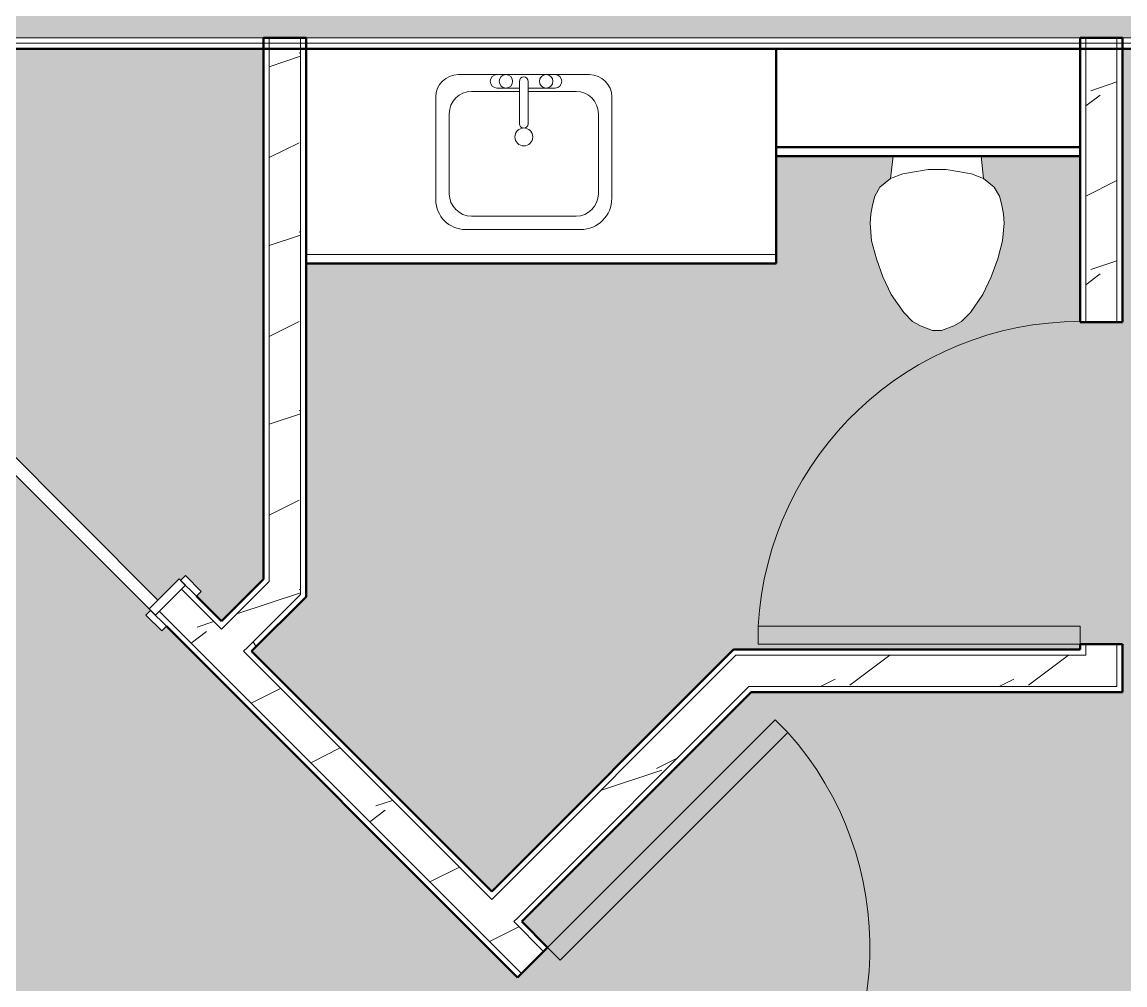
# Model space of a CAD drawing. Header units: inches. Extents: x -4292 to -464, y 9706 to 12474.
# Drawn here: x -2390.6 to -2267.2, y 11575.3 to 11683 of the extents above; entities that cross this region are included whole.
import ezdxf

# ---------------------------------------------------------------- set-up
doc = ezdxf.new("R2010")
doc.units = ezdxf.units.IN
doc.header["$MEASUREMENT"] = 0
doc.linetypes.add('Dash', pattern=[0.25, 0.125, -0.125])
for name, color, linetype, lineweight in [('A-AREA-PATT-4', 254, 'Continuous', 9), ('A-DOOR-1', 7, 'Continuous', 9), ('A-DOOR-2', 90, 'Continuous', 20), ('A-DOOR-FRAM-1', 90, 'Continuous', 20), ('A-WALL', 113, 'Continuous', 13), ('A-WALL-2', 250, 'Continuous', 50), ('A-WALL-3', 50, 'Continuous', 13), ('A-WALL-PATT-1', 7, 'Continuous', 9), ('A-WALL-PATT-2', 8, 'Continuous', 9), ('A-WALL-PATT-5', 111, 'Continuous', 9), ('I-WALL-1', 2, 'Continuous', 50), ('P-SANR-FIXT-1', 7, 'Continuous', 9), ('Q-CASE-1', 250, 'Continuous', 50), ('Q-CASE-2', 7, 'Continuous', 9), ('Q-CASE-HDLN-1', 7, 'Dash', 9)]:
    doc.layers.add(name, color=color, linetype=linetype, lineweight=lineweight)
pattern_1 = [(0, (0, 0), (38.4, 9.6), [1.584, -27.216, 1.584, -27.216, -153.6]), (0, (0, 0), (38.4, 9.6), [-57.6, 1.584, -56.016, 1.584, -27.216, -67.2]), (0, (0, 0), (38.4, 9.6), [-144, 1.584, -17.616, 1.584, -46.416]), (120, (14.4, 4.8), (-27.513844, 28.4553755), [1.584, -27.216, 1.584, -27.216, -153.6]), (120, (14.4, 4.8), (-27.513844, 28.4553755), [-57.6, 1.584, -56.016, 1.584, -27.216, -67.2]), (120, (14.4, 4.8), (-27.513844, 28.4553755), [-144, 1.584, -17.616, 1.584, -46.416]), (240, (19.2, 24), (-10.886156, -38.0553755), [1.584, -27.216, 1.584, -27.216, -153.6]), (240, (19.2, 24), (-10.886156, -38.0553755), [-57.6, 1.584, -56.016, 1.584, -27.216, -67.2]), (240, (19.2, 24), (-10.886156, -38.0553755), [-144, 1.584, -17.616, 1.584, -46.416])]
pattern_2 = [(216.87, (7.997, 19.992), (59.9755286, 39.9843071), [9.996, -89.964]), (206.565, (19.992, 13.994), (-19.991807, -19.992219), [22.352, -22.352]), (198.435, (19.992, 3.998), (-39.983821, -19.991955), [12.644, -50.576])]

msp = doc.modelspace()

# ---------------------------------------------------------------- hatches: boundary and pattern name
at = {"layer": 'A-AREA-PATT-4'}
h = msp.add_hatch(color=256, dxfattribs=at)
h.paths.add_polyline_path([(-2476.5133, 11642.3053), (-2475.2759, 11643.5428), (-2449.82, 11618.0869), (-2451.0574, 11616.8495), (-2475.0991, 11640.8911)], flags=0)
h.paths.add_polyline_path([(-2489.8409, 11622.2262), (-2469.8409, 11622.2262), (-2469.8409, 11620.4762), (-2489.8409, 11620.4762)], flags=0)
h.paths.add_polyline_path([(-2510.1237, 11256.2644), (-2394.1237, 11256.2644), (-2394.1237, 11391.0144), (-2389.3737, 11391.0144), (-2389.3737, 11256.2644), (-2297.0737, 11256.2644), (-2297.0737, 11394.6489), (-2292.3237, 11394.6489), (-2292.3237, 11256.2644), (-2076.7987, 11256.2644), (-2076.7987, 11485.0239), (-2203.0257, 11485.0239), (-2203.0257, 11477.0239), (-2238.7757, 11477.0239), (-2238.7757, 11485.0239), (-2243.5257, 11485.0239), (-2243.5257, 11509.0239), (-2268.0509, 11509.0239), (-2309.7346, 11550.7076), (-2306.3759, 11554.0664), (-2304.4834, 11552.1739), (-2288.0746, 11552.1739), (-2288.0746, 11552.9239), (-2285.5746, 11552.9239), (-2285.5746, 11552.1739), (-2248.3246, 11552.1739), (-2248.3246, 11550.7989), (-2213.3246, 11550.7989), (-2213.3246, 11552.1739), (-2213.0746, 11552.1739), (-2213.0746, 11552.9239), (-2208.0746, 11552.9239), (-2208.0746, 11552.1739), (-2207.8246, 11552.1739), (-2207.8246, 11550.7989), (-2172.8246, 11550.7989), (-2172.8246, 11552.1739), (-2135.5746, 11552.1739), (-2135.5746, 11552.9239), (-2133.0746, 11552.9239), (-2133.0746, 11552.1739), (-2076.7987, 11552.1739), (-2076.7987, 11679.9894), (-2267.4966, 11679.9894), (-2267.4966, 11649.4428), (-2272.2466, 11649.4428), (-2272.2466, 11667.9894), (-2283.3219, 11667.9894), (-2283.0372, 11665.5132), (-2281.8454, 11664.5132), (-2281.2787, 11663.5132), (-2280.9209, 11662.0037), (-2280.8337, 11661.5094), (-2280.7466, 11660.5132), (-2280.9209, 11658.5208), (-2281.4588, 11656.5132), (-2282.1867, 11654.5132), (-2283.1194, 11652.5132), (-2284.5068, 11650.5132), (-2285.6288, 11649.4428), (-2286.3728, 11649.0132), (-2287.7466, 11648.5132), (-2288.7466, 11648.5132), (-2290.1203, 11649.0132), (-2290.9863, 11649.5132), (-2292.0529, 11650.6092), (-2293.3737, 11652.5132), (-2294.3064, 11654.5132), (-2295.1619, 11656.9894), (-2295.5722, 11658.5208), (-2295.7466, 11660.5132), (-2295.5722, 11662.0037), (-2295.4824, 11662.5132), (-2295.2144, 11663.5132), (-2294.6477, 11664.5132), (-2293.4559, 11665.5132), (-2293.1712, 11667.9894), (-2306.2466, 11667.9894), (-2306.2466, 11655.9894), (-2358.8391, 11655.9894), (-2358.8391, 11618.7345), (-2364.9415, 11612.632), (-2338.0715, 11585.762), (-2311.0157, 11612.8178), (-2272.2466, 11612.8178), (-2272.2466, 11613.4428), (-2267.4966, 11613.4428), (-2267.4966, 11608.0678), (-2309.0482, 11608.0678), (-2334.7127, 11582.4032), (-2331.8317, 11579.5222), (-2335.1905, 11576.1635), (-2374.4656, 11615.4386), (-2374.9959, 11614.9083), (-2376.7637, 11616.676), (-2376.2334, 11617.2064), (-2402.5731, 11643.5461), (-2401.6008, 11644.5184), (-2426.3496, 11669.2671), (-2427.3218, 11668.2948), (-2427.4986, 11668.4716), (-2428.0289, 11667.9413), (-2429.7967, 11669.709), (-2429.2664, 11670.2394), (-2438.2157, 11679.1887), (-2448.9361, 11668.4683), (-2449.6432, 11669.1754), (-2451.0574, 11667.7612), (-2452.4275, 11669.1312), (-2452.8694, 11668.6893), (-2452.9136, 11668.7334), (-2477.4856, 11644.1615), (-2477.4414, 11644.1173), (-2477.8833, 11643.6754), (-2476.5133, 11642.3053), (-2477.9275, 11640.8911), (-2477.2204, 11640.184), (-2477.2613, 11640.0989), (-2437.6738, 11600.5114), (-2441.0325, 11597.1527), (-2480.6421, 11636.7623), (-2489.8409, 11627.5636), (-2489.8409, 11622.2262), (-2491.5909, 11622.2262), (-2491.5909, 11621.6012), (-2493.5909, 11621.6012), (-2493.5909, 11622.2262), (-2494.7159, 11622.2262), (-2494.7159, 11624.2262), (-2494.5909, 11624.2262), (-2494.5909, 11631.7451), (-2506.4602, 11643.6144), (-2510.1237, 11643.6144), (-2510.1237, 11575.6012), (-2494.5909, 11575.6012), (-2494.5909, 11580.2262), (-2494.7159, 11580.2262), (-2494.7159, 11582.2262), (-2493.5909, 11582.2262), (-2493.5909, 11582.8512), (-2491.5909, 11582.8512), (-2491.5909, 11582.2262), (-2489.8409, 11582.2262), (-2489.8409, 11570.8512), (-2510.1237, 11570.8512), (-2510.1237, 11564.8274), (-2502.6975, 11564.8274), (-2501.7331, 11564.7005), (-2500.8344, 11564.3282), (-2500.0627, 11563.7361), (-2499.4705, 11562.9643), (-2499.0983, 11562.0656), (-2498.9713, 11561.0249), (-2498.9713, 11559.7129), (-2495.9475, 11560.0606), (-2494.9475, 11561.2523), (-2493.9475, 11561.8191), (-2492.438, 11562.1769), (-2491.9437, 11562.2641), (-2490.9475, 11562.3512), (-2488.9551, 11562.1769), (-2486.9475, 11561.639), (-2484.9475, 11560.911), (-2482.9475, 11559.9784), (-2480.9475, 11558.591), (-2479.9475, 11557.591), (-2479.4475, 11556.725), (-2478.9475, 11555.3512), (-2478.9475, 11554.3512), (-2479.4475, 11552.9775), (-2479.9475, 11552.1115), (-2480.9475, 11551.1115), (-2482.9475, 11549.724), (-2485.0058, 11548.7702), (-2487.1237, 11548.0162), (-2488.9551, 11547.5255), (-2490.9475, 11547.3512), (-2492.438, 11547.5255), (-2492.9475, 11547.6154), (-2493.9475, 11547.8833), (-2494.9475, 11548.4501), (-2495.9475, 11549.6418), (-2498.9713, 11549.9896), (-2498.9713, 11548.6012), (-2499.0983, 11547.6368), (-2499.4705, 11546.7381), (-2500.0627, 11545.9664), (-2500.8344, 11545.3742), (-2501.7331, 11545.002), (-2502.6975, 11544.875), (-2510.1237, 11544.875), (-2510.1237, 11536.8512), (-2486.1237, 11536.8512), (-2486.1237, 11471.0239), (-2450.1237, 11471.0239), (-2450.1237, 11477.716), (-2449.2487, 11477.716), (-2449.2487, 11441.716), (-2446.2487, 11441.716), (-2446.2487, 11477.716), (-2445.3737, 11477.716), (-2445.3737, 11441.0239), (-2442.3737, 11441.0239), (-2442.3737, 11436.2739), (-2510.1237, 11436.2739), (-2510.1237, 11373.0507), (-2430.1237, 11373.0507), (-2430.1237, 11295.0507), (-2510.1237, 11295.0507), (-2510.1237, 11283.882)], flags=0)
h.paths.add_polyline_path([(-2132.8708, 11257.2644), (-2204.8708, 11257.2644), (-2204.8708, 11273.3894), (-2186.8708, 11273.3894), (-2186.8708, 11269.3894), (-2150.8708, 11269.3894), (-2150.8708, 11273.3894), (-2132.8708, 11273.3894), (-2132.8708, 11257.3894)], flags=0)
h.paths.add_polyline_path([(-2082.3605, 11270.3394), (-2113.3605, 11270.3394), (-2113.3605, 11276.3394), (-2114.3605, 11276.3394), (-2114.3605, 11312.3394), (-2113.3605, 11312.3394), (-2113.3605, 11318.3394), (-2078.3605, 11318.3394), (-2078.3605, 11270.3394), (-2081.3063, 11270.3394)], flags=0)
h.paths.add_polyline_path([(-2217.3605, 11270.3394), (-2252.3605, 11270.3394), (-2252.3605, 11318.3394), (-2217.3605, 11318.3394), (-2217.3605, 11312.3394), (-2216.3605, 11312.3394), (-2216.3605, 11276.3394), (-2217.3605, 11276.3394)], flags=0)
h.paths.add_polyline_path([(-2509.6237, 11274.0507), (-2509.6237, 11292.0507), (-2491.6237, 11292.0507), (-2491.6237, 11274.0507)], flags=0)
h.paths.add_polyline_path([(-2129.3605, 11321.6644), (-2201.3605, 11321.6644), (-2201.3605, 11322.6644), (-2207.3605, 11322.6644), (-2207.3605, 11357.6644), (-2123.3605, 11357.6644), (-2123.3605, 11322.6644), (-2129.3605, 11322.6644)], flags=0)
h.paths.add_polyline_path([(-2491.6237, 11375.9826), (-2509.6237, 11375.9826), (-2509.6237, 11393.9826), (-2491.6237, 11393.9826)], flags=0)
h.paths.add_polyline_path([(-2144.7217, 11392.2484), (-2145.7217, 11392.2484), (-2145.7217, 11401.0239), (-2157.2217, 11401.0239), (-2157.2217, 11392.2484), (-2173.7217, 11392.2484), (-2173.7217, 11401.0239), (-2188.4442, 11401.0239), (-2188.4442, 11392.2484), (-2204.9442, 11392.2484), (-2204.9442, 11401.0239), (-2216.4442, 11401.0239), (-2216.4442, 11392.2484), (-2232.9442, 11392.2484), (-2232.9442, 11401.0239), (-2250.3342, 11401.0239), (-2250.3342, 11437.0239), (-2172.2486, 11437.0239), (-2172.2266, 11439.2553), (-2172.191, 11439.3412), (-2172.0518, 11439.3989), (-2171.1557, 11439.42), (-2171.1557, 11439.6489), (-2168.5325, 11439.6489), (-2168.5325, 11439.8989), (-2167.942, 11439.8989), (-2167.942, 11439.6489), (-2167.3514, 11439.6489), (-2167.3514, 11439.8989), (-2166.7609, 11439.8989), (-2166.7609, 11439.6489), (-2166.1703, 11439.6489), (-2166.1703, 11439.8989), (-2165.5798, 11439.8989), (-2165.5798, 11439.6489), (-2164.9892, 11439.6489), (-2164.9892, 11439.8989), (-2164.3986, 11439.8989), (-2164.3986, 11439.6489), (-2155.0076, 11439.6489), (-2155.0076, 11439.8989), (-2153.1062, 11439.8989), (-2153.1062, 11439.6489), (-2149.3416, 11439.6489), (-2149.3416, 11439.3989), (-2148.4455, 11439.3989), (-2148.2486, 11439.202), (-2148.2486, 11437.0239), (-2112.7987, 11437.0239), (-2112.7987, 11401.0239), (-2129.2217, 11401.0239), (-2129.2217, 11392.2484), (-2130.2217, 11392.2484)], flags=0)
h.paths.add_polyline_path([(-2393.4987, 11427.0144), (-2394.1237, 11427.0144), (-2394.1237, 11436.2739), (-2408.3737, 11436.2739), (-2408.3737, 11437.1489), (-2372.3737, 11437.1489), (-2372.3737, 11440.1489), (-2408.3737, 11440.1489), (-2408.3737, 11441.0239), (-2352.2987, 11441.0239), (-2352.2987, 11508.4189), (-2408.9475, 11565.0677), (-2445.3737, 11528.6415), (-2445.3737, 11511.716), (-2450.1237, 11511.716), (-2450.1237, 11530.609), (-2412.3063, 11568.4265), (-2415.5767, 11571.6968), (-2412.2179, 11575.0556), (-2342.0376, 11504.8753), (-2341.5072, 11505.4056), (-2339.7395, 11503.6378), (-2340.2698, 11503.1075), (-2318.1727, 11481.0104), (-2319.145, 11480.0381), (-2298.6389, 11459.532), (-2297.6666, 11460.5043), (-2297.4898, 11460.3275), (-2296.9595, 11460.8579), (-2295.1917, 11459.0901), (-2295.7221, 11458.5598), (-2292.3237, 11455.1614), (-2292.3237, 11430.6489), (-2297.0737, 11430.6489), (-2297.0737, 11436.2739), (-2389.3737, 11436.2739), (-2389.3737, 11427.0144), (-2389.9987, 11427.0144)], flags=0)
h.paths.add_polyline_path([(-2297.0737, 11441.0239), (-2297.0737, 11453.1939), (-2299.0808, 11455.201), (-2299.6112, 11454.6707), (-2301.3789, 11456.4384), (-2300.8486, 11456.9688), (-2301.0254, 11457.1455), (-2299.6112, 11458.5598), (-2321.5315, 11480.4801), (-2320.5592, 11481.4523), (-2341.0653, 11501.9584), (-2343.4518, 11499.572), (-2343.6286, 11499.7487), (-2344.1589, 11499.2184), (-2345.9267, 11500.9862), (-2345.3963, 11501.5165), (-2347.5487, 11503.6378), (-2347.5487, 11441.0239), (-2308.6381, 11441.0239)], flags=0)
h.paths.add_polyline_path([(-2327.0228, 11442.5526), (-2344.7005, 11460.2303), (-2326.3157, 11478.6151), (-2308.6381, 11460.9374), (-2322.4266, 11447.1488)], flags=0)
h.paths.add_polyline_path([(-2203.0257, 11507.0239), (-2203.0257, 11509.0239), (-2238.7757, 11509.0239), (-2238.7757, 11507.0239), (-2236.9236, 11507.0239)], flags=0)
h.paths.add_polyline_path([(-2101.0487, 11513.7739), (-2076.7987, 11513.7739), (-2076.7987, 11515.3894), (-2101.0487, 11515.4239), (-2101.0487, 11524.8979), (-2101.5487, 11524.9229), (-2101.5487, 11525.3809), (-2101.0487, 11525.3809), (-2101.0487, 11541.6522), (-2101.5487, 11541.6896), (-2101.5487, 11542.3766), (-2101.0487, 11542.3766), (-2101.0487, 11543.3894), (-2076.7987, 11543.3894), (-2076.7987, 11547.4239), (-2103.9737, 11547.4239), (-2103.9737, 11545.4239), (-2108.7237, 11545.4239), (-2108.7237, 11547.4239), (-2133.0746, 11547.4239), (-2133.0746, 11546.6739), (-2135.5746, 11546.6739), (-2135.5746, 11547.4239), (-2135.8246, 11547.4239), (-2135.8246, 11550.7989), (-2170.8246, 11550.7989), (-2170.8246, 11549.4239), (-2207.8246, 11549.4239), (-2207.8246, 11547.4239), (-2208.0746, 11547.4239), (-2208.0746, 11546.6739), (-2213.0746, 11546.6739), (-2213.0746, 11547.4239), (-2213.3246, 11547.4239), (-2213.3246, 11549.4239), (-2250.3246, 11549.4239), (-2250.3246, 11550.7989), (-2285.3246, 11550.7989), (-2285.3246, 11547.4239), (-2285.5746, 11547.4239), (-2285.5746, 11546.6739), (-2288.0746, 11546.6739), (-2288.0746, 11547.4239), (-2299.7334, 11547.4239), (-2266.0834, 11513.7739), (-2108.7237, 11513.7739), (-2108.7237, 11515.4239), (-2103.9737, 11515.4239), (-2103.9737, 11513.7739)], flags=0)
h.paths.add_polyline_path([(-2489.8409, 11582.2262), (-2489.8409, 11583.9762), (-2469.8409, 11583.9762), (-2469.8409, 11582.2262), (-2489.5706, 11582.2262)], flags=0)
h.paths.add_polyline_path([(-2202.8601, 11599.7245), (-2202.8601, 11679.7245), (-2124.8601, 11679.7245), (-2124.8601, 11599.7245), (-2172.8246, 11599.7245)], flags=0)
h.paths.add_polyline_path([(-2368.3003, 11615.9908), (-2363.5891, 11620.702), (-2363.5891, 11679.9894), (-2432.2989, 11679.9894), (-2425.9076, 11673.5981), (-2425.3773, 11674.1285), (-2423.6095, 11672.3607), (-2424.1399, 11671.8304), (-2423.9631, 11671.6536), (-2425.3773, 11670.2394), (-2399.2143, 11644.0764), (-2400.1866, 11643.1041), (-2375.4379, 11618.3554), (-2373.0514, 11620.7419), (-2372.8746, 11620.5651), (-2372.3443, 11621.0954), (-2370.5765, 11619.3277), (-2371.1069, 11618.7974), (-2368.346, 11616.0365)], flags=0)
h.paths.add_polyline_path([(-2121.8601, 11661.2245), (-2121.8601, 11679.2245), (-2103.8601, 11679.2245), (-2103.8601, 11661.2245)], flags=0)
h.paths.add_polyline_path([(-2223.7919, 11661.2245), (-2223.7919, 11679.2245), (-2205.7919, 11679.2245), (-2205.7919, 11661.2245)], flags=0)
at = {"layer": 'A-WALL-PATT-1'}
h = msp.add_hatch(dxfattribs=at)
h.set_pattern_fill('FP_1', color=256, style=0, pattern_type=2)
h.set_pattern_definition(pattern_1)
h.paths.add_polyline_path([(-2268.6759, 11509.6489), (-2267.792, 11509.6489), (-2309.2927, 11551.1496), (-2309.7346, 11550.7076), (-2271.292, 11512.265)], flags=0)
h.paths.add_polyline_path([(-2335.1905, 11576.1635), (-2334.7486, 11576.6054), (-2375.2611, 11617.118), (-2375.703, 11616.676), (-2347.1823, 11588.1553)], flags=0)
h.paths.add_polyline_path([(-2428.0289, 11669.0019), (-2427.587, 11669.4439), (-2437.7738, 11679.6306), (-2438.1936, 11679.1666), (-2428.4709, 11669.4439)], flags=0)
h.paths.add_polyline_path([(-2438.1325, 11679.9894), (-2438.1936, 11680.0505), (-2438.1936, 11679.9894)], flags=0)
h = msp.add_hatch(dxfattribs=at)
h.set_pattern_fill('FP_1', color=256, style=0, pattern_type=2)
h.set_pattern_definition(pattern_1)
h.paths.add_polyline_path([(-2367.8583, 11615.5488), (-2362.9641, 11620.4431), (-2362.9641, 11621.327), (-2368.3003, 11615.9908)], flags=0)
h = msp.add_hatch(dxfattribs=at)
h.set_pattern_fill('FP_1', color=256, style=0, pattern_type=2)
h.set_pattern_definition(pattern_1)
h.paths.add_polyline_path([(-2364.9415, 11612.632), (-2358.8391, 11618.7345), (-2358.8391, 11619.6183), (-2365.3835, 11613.074)], flags=0)
at = {"layer": 'A-WALL-PATT-2'}
h = msp.add_hatch(dxfattribs=at)
h.set_pattern_fill('FP_2', color=256, style=0, pattern_type=2)
h.set_pattern_definition(pattern_2)
h.paths.add_polyline_path([(-2267.792, 11513.1489), (-2266.3423, 11513.1489), (-2306.8178, 11553.6244), (-2309.2927, 11551.1496), (-2271.292, 11513.1489), (-2268.6759, 11513.1489)], flags=0)
h.paths.add_polyline_path([(-2334.7486, 11576.6054), (-2332.2737, 11579.0803), (-2372.7862, 11619.5928), (-2375.2611, 11617.118), (-2347.1823, 11589.0392)], flags=0)
h.paths.add_polyline_path([(-2427.587, 11669.4439), (-2425.1121, 11671.9187), (-2433.1828, 11679.9894), (-2437.2044, 11679.9894), (-2437.6739, 11680.5702), (-2438.1936, 11680.0505), (-2427.8522, 11669.709)], flags=0)
h = msp.add_hatch(dxfattribs=at)
h.set_pattern_fill('FP_2', color=256, style=0, pattern_type=2)
h.set_pattern_definition(pattern_2)
h.paths.add_polyline_path([(-2362.9641, 11620.4431), (-2359.4641, 11623.9431), (-2359.4641, 11679.9894), (-2362.9641, 11679.9894), (-2362.9641, 11620.702)], flags=0)
h = msp.add_hatch(dxfattribs=at)
h.set_pattern_fill('FP_2', color=256, style=0, pattern_type=2)
h.set_pattern_definition(pattern_2)
h.paths.add_polyline_path([(-2271.6216, 11612.1928), (-2268.1216, 11612.1928), (-2268.1216, 11613.4428), (-2271.6216, 11613.4428), (-2271.6216, 11612.8178)], flags=0)
h.paths.add_polyline_path([(-2271.6216, 11649.4428), (-2268.1216, 11649.4428), (-2268.1216, 11679.9894), (-2271.6216, 11679.9894), (-2271.6216, 11657.5558)], flags=0)
h = msp.add_hatch(dxfattribs=at)
h.set_pattern_fill('FP_2', color=256, style=0, pattern_type=2)
h.set_pattern_definition(pattern_2)
h.paths.add_polyline_path([(-2365.8254, 11612.632), (-2359.4641, 11618.9933), (-2359.4641, 11623.9431), (-2368.3003, 11615.1069), (-2366.2674, 11613.074)], flags=0)
h = msp.add_hatch(dxfattribs=at)
h.set_pattern_fill('FP_2', color=256, style=0, pattern_type=2)
h.set_pattern_definition(pattern_2)
h.paths.add_polyline_path([(-2335.5966, 11582.4032), (-2305.8071, 11612.1928), (-2310.7568, 11612.1928), (-2338.0715, 11584.8781), (-2336.0385, 11582.8452)], flags=0)
h = msp.add_hatch(dxfattribs=at)
h.set_pattern_fill('FP_2', color=256, style=0, pattern_type=2)
h.set_pattern_definition(pattern_2)
h.paths.add_polyline_path([(-2292.0529, 11608.6928), (-2268.1216, 11608.6928), (-2268.1216, 11612.1928), (-2305.8071, 11612.1928), (-2309.3071, 11608.6928), (-2308.4232, 11608.6928)], flags=0)
at = {"layer": 'A-WALL-PATT-5'}
h = msp.add_hatch(dxfattribs=at)
h.set_pattern_fill('FP_41', color=256, style=0, pattern_type=2)
h.set_pattern_definition([(161.57, (0.6, 0.6), (-4.80033747, -0.00041462), [0, -34.152, 3.792, 0]), (18.43, (-0.6, 0.6), (-4.80033747, 0.00041462), [0, -34.152, 3.792, 0]), (108.43, (0.6, 0.6), (2.39913218, -12.00105099), [11.382, -26.562]), (71.57, (-0.6, 0.6), (2.39913218, 12.00105099), [11.382, -26.562])])
h.paths.add_polyline_path([(-2124.8601, 11681.2394), (-2076.1737, 11681.2394), (-2076.1737, 11684.7394), (-2441.9544, 11684.7394), (-2438.4544, 11681.2394), (-2126.6648, 11681.2394)], flags=0)
h = msp.add_hatch(dxfattribs=at)
h.set_pattern_fill('FP_1', color=256, style=0, pattern_type=2)
h.set_pattern_definition(pattern_1)
h.paths.add_polyline_path([(-2306.2466, 11680.6144), (-2076.1737, 11680.6144), (-2076.1737, 11681.2394), (-2437.9328, 11681.2394), (-2438.5578, 11680.6144), (-2319.6176, 11680.6144)], flags=0)
h = msp.add_hatch(dxfattribs=at)
h.set_pattern_fill('FP_1', color=256, style=0, pattern_type=2)
h.set_pattern_definition(pattern_1)
h.paths.add_polyline_path([(-2438.2989, 11679.9894), (-2438.2547, 11679.9894), (-2437.6549, 11680.5892), (-2437.2044, 11679.9894), (-2076.1737, 11679.9894), (-2076.1737, 11680.6144), (-2437.6739, 11680.6144), (-2438.2378, 11680.0505)], flags=0)

# ---------------------------------------------------------------- linework, layer by layer
at = {"layer": 'A-DOOR-1'}
for p, q in [((-2372.3443, 11621.0954), (-2372.8746, 11620.5651)), ((-2372.8746, 11620.5651), (-2371.1069, 11618.7974)), ((-2370.5765, 11619.3277), (-2372.3443, 11621.0954)), ((-2371.1069, 11618.7974), (-2370.5765, 11619.3277)), ((-2376.2334, 11617.2064), (-2376.7637, 11616.676)), ((-2376.7637, 11616.676), (-2374.9959, 11614.9083)), ((-2374.4656, 11615.4386), (-2376.2334, 11617.2064)), ((-2374.9959, 11614.9083), (-2374.4656, 11615.4386))]:
    msp.add_line(p, q, dxfattribs=at)
for centre, start, end in [((-2272.2466, 11613.4428), 90, 176.821148), ((-2331.8317, 11579.5222), 315, 41.821148)]:
    msp.add_arc(centre, 36.0666, start, end, dxfattribs=at)
at = {"layer": 'A-DOOR-2'}
for p, q in [((-2375.4379, 11618.3554), (-2401.6008, 11644.5184)), ((-2402.5731, 11643.5461), (-2376.4102, 11617.3831)), ((-2376.4102, 11617.3831), (-2375.4379, 11618.3554)), ((-2272.2466, 11615.4428), (-2308.2576, 11615.4428)), ((-2308.2576, 11613.4428), (-2308.2576, 11615.4428)), ((-2272.2466, 11613.4428), (-2272.2466, 11615.4428)), ((-2272.2466, 11613.4428), (-2308.2576, 11613.4428)), ((-2331.8317, 11579.5222), (-2306.368, 11604.9859)), ((-2306.368, 11604.9859), (-2304.9538, 11603.5717)), ((-2330.4175, 11578.108), (-2304.9538, 11603.5717)), ((-2331.8317, 11579.5222), (-2330.4175, 11578.108))]:
    msp.add_line(p, q, dxfattribs=at)
at = {"layer": 'A-DOOR-FRAM-1'}
for p, q in [((-2373.0514, 11620.7419), (-2376.4102, 11617.3831)), ((-2372.3443, 11620.0348), (-2373.0514, 11620.7419)), ((-2375.703, 11616.676), (-2372.3443, 11620.0348)), ((-2376.4102, 11617.3831), (-2375.703, 11616.676))]:
    msp.add_line(p, q, dxfattribs=at)
at = {"layer": 'A-WALL'}
for p, q in [((-2076.1737, 11681.2394), (-2437.9328, 11681.2394)), ((-2076.1737, 11680.6144), (-2437.6739, 11680.6144))]:
    msp.add_line(p, q, dxfattribs=at)
at = {"layer": 'A-WALL-2'}
for p, q in [((-2363.5891, 11681.2394), (-2363.5891, 11620.702)), ((-2358.8391, 11681.2394), (-2363.5891, 11681.2394)), ((-2358.8391, 11625.452), (-2358.8391, 11681.2394)), ((-2272.2466, 11681.2394), (-2272.2466, 11679.9894)), ((-2267.4966, 11681.2394), (-2272.2466, 11681.2394)), ((-2267.4966, 11649.4428), (-2267.4966, 11681.2394)), ((-2272.2466, 11667.9894), (-2272.2466, 11649.4428)), ((-2272.2466, 11649.4428), (-2267.4966, 11649.4428)), ((-2358.8391, 11619.6183), (-2358.8391, 11625.452)), ((-2363.5891, 11620.702), (-2368.3003, 11615.9908)), ((-2358.8391, 11618.7345), (-2358.8391, 11619.6183)), ((-2368.3003, 11615.9908), (-2371.1069, 11618.7974)), ((-2364.9415, 11612.632), (-2358.8391, 11618.7345)), ((-2374.4656, 11615.4386), (-2335.1905, 11576.1635)), ((-2272.2466, 11613.4428), (-2272.2466, 11612.8178)), ((-2267.4966, 11613.4428), (-2272.2466, 11613.4428)), ((-2267.4966, 11612.8178), (-2267.4966, 11613.4428)), ((-2338.0715, 11585.762), (-2364.9415, 11612.632)), ((-2311.0157, 11612.8178), (-2338.0715, 11585.762)), ((-2310.1318, 11612.8178), (-2311.0157, 11612.8178)), ((-2304.2982, 11612.8178), (-2310.1318, 11612.8178)), ((-2272.2466, 11612.8178), (-2304.2982, 11612.8178)), ((-2267.4966, 11608.6928), (-2267.4966, 11612.8178)), ((-2334.7127, 11582.4032), (-2309.0482, 11608.0678)), ((-2309.0482, 11608.0678), (-2267.4966, 11608.0678)), ((-2267.4966, 11608.0678), (-2267.4966, 11608.6928)), ((-2331.8317, 11579.5222), (-2334.7127, 11582.4032)), ((-2335.1905, 11576.1635), (-2331.8317, 11579.5222))]:
    msp.add_line(p, q, dxfattribs=at)
at = {"layer": 'A-WALL-3'}
for p, q in [((-2362.9641, 11621.327), (-2362.9641, 11681.2394)), ((-2359.4641, 11624.827), (-2359.4641, 11681.2394)), ((-2271.6216, 11649.4428), (-2271.6216, 11681.2394)), ((-2268.1216, 11649.4428), (-2268.1216, 11681.2394)), ((-2359.4641, 11624.827), (-2359.4641, 11623.9431)), ((-2359.4641, 11623.9431), (-2359.4641, 11618.9933)), ((-2367.8583, 11615.5488), (-2362.9641, 11620.4431)), ((-2362.9641, 11621.327), (-2362.9641, 11620.4431)), ((-2368.3003, 11615.1069), (-2372.7862, 11619.5928)), ((-2365.3835, 11613.074), (-2359.4641, 11618.9933)), ((-2334.7486, 11576.6054), (-2375.2611, 11617.118)), ((-2367.8583, 11615.5488), (-2368.3003, 11615.1069)), ((-2365.3835, 11613.074), (-2365.8254, 11612.632)), ((-2271.6216, 11612.8178), (-2271.6216, 11613.4428)), ((-2268.1216, 11612.8178), (-2268.1216, 11613.4428)), ((-2338.0715, 11584.8781), (-2365.8254, 11612.632)), ((-2310.7568, 11612.1928), (-2337.6295, 11585.32)), ((-2310.7568, 11612.1928), (-2305.8071, 11612.1928)), ((-2305.8071, 11612.1928), (-2304.9232, 11612.1928)), ((-2271.6216, 11612.1928), (-2304.9232, 11612.1928)), ((-2271.6216, 11612.8178), (-2271.6216, 11612.1928)), ((-2268.1216, 11612.8178), (-2268.1216, 11612.1928)), ((-2268.1216, 11612.1928), (-2268.1216, 11608.6928)), ((-2309.3071, 11608.6928), (-2335.1547, 11582.8452)), ((-2309.3071, 11608.6928), (-2308.4232, 11608.6928)), ((-2268.1216, 11608.6928), (-2308.4232, 11608.6928)), ((-2337.6295, 11585.32), (-2338.0715, 11584.8781)), ((-2335.1547, 11582.8452), (-2335.5966, 11582.4032)), ((-2332.2737, 11579.0803), (-2335.5966, 11582.4032))]:
    msp.add_line(p, q, dxfattribs=at)
at = {"layer": 'I-WALL-1'}
for p, q in [((-2437.415, 11679.9894), (-2306.2466, 11679.9894)), ((-2272.2466, 11679.9894), (-2076.1737, 11679.9894))]:
    msp.add_line(p, q, dxfattribs=at)
at = {"layer": 'P-SANR-FIXT-1'}
for p, q in [((-2341.8246, 11677.1144), (-2327.1396, 11677.1144)), ((-2341.8246, 11677.1144), (-2327.1396, 11677.1144)), ((-2337.4821, 11677.1144), (-2330.9821, 11677.1144)), ((-2334.9821, 11676.3506), (-2334.9821, 11671.6122)), ((-2333.9821, 11676.3506), (-2333.9821, 11671.6122)), ((-2344.3246, 11663.1124), (-2344.3246, 11674.6144)), ((-2344.3246, 11663.1124), (-2344.3246, 11674.6144)), ((-2340.3246, 11675.2394), (-2334.9821, 11675.2394)), ((-2334.9821, 11675.6144), (-2337.4821, 11675.6144)), ((-2330.9821, 11675.6144), (-2333.9821, 11675.6144)), ((-2333.9821, 11675.2394), (-2328.6396, 11675.2394)), ((-2324.6396, 11674.6144), (-2324.6396, 11663.2916)), ((-2324.6396, 11674.6144), (-2324.6396, 11663.2916)), ((-2342.8246, 11663.7916), (-2342.8246, 11672.7394)), ((-2326.1396, 11672.7394), (-2326.1396, 11663.7916)), ((-2293.1712, 11667.9894), (-2293.4559, 11665.5132)), ((-2283.3219, 11667.9894), (-2283.0372, 11665.5132)), ((-2292.0822, 11666.0132), (-2293.4559, 11665.5132)), ((-2289.2466, 11666.5132), (-2292.0822, 11666.0132)), ((-2287.2466, 11666.5132), (-2289.2466, 11666.5132)), ((-2284.4109, 11666.0132), (-2287.2466, 11666.5132)), ((-2283.0372, 11665.5132), (-2284.4109, 11666.0132)), ((-2293.4559, 11665.5132), (-2294.6477, 11664.5132)), ((-2281.8454, 11664.5132), (-2283.0372, 11665.5132)), ((-2295.2144, 11663.5132), (-2295.4824, 11662.5132)), ((-2294.6477, 11664.5132), (-2295.2144, 11663.5132)), ((-2281.2787, 11663.5132), (-2281.8454, 11664.5132)), ((-2281.0107, 11662.5132), (-2281.2787, 11663.5132)), ((-2295.4824, 11662.5132), (-2295.6594, 11661.5094)), ((-2280.8337, 11661.5094), (-2281.0107, 11662.5132)), ((-2328.6396, 11661.2916), (-2340.3246, 11661.2916)), ((-2295.6594, 11661.5094), (-2295.7466, 11660.5132)), ((-2280.7466, 11660.5132), (-2280.8337, 11661.5094)), ((-2328.1396, 11659.7916), (-2341.0038, 11659.7916)), ((-2328.1396, 11659.7916), (-2341.0038, 11659.7916)), ((-2295.7466, 11660.5132), (-2295.5722, 11658.5208)), ((-2280.9209, 11658.5208), (-2280.7466, 11660.5132)), ((-2295.5722, 11658.5208), (-2295.0343, 11656.5132)), ((-2281.4588, 11656.5132), (-2280.9209, 11658.5208)), ((-2295.0343, 11656.5132), (-2294.3064, 11654.5132)), ((-2282.1867, 11654.5132), (-2281.4588, 11656.5132)), ((-2294.3064, 11654.5132), (-2293.3737, 11652.5132)), ((-2283.1194, 11652.5132), (-2282.1867, 11654.5132)), ((-2293.3737, 11652.5132), (-2291.9863, 11650.5132)), ((-2284.5068, 11650.5132), (-2283.1194, 11652.5132)), ((-2291.9863, 11650.5132), (-2290.9863, 11649.5132)), ((-2285.5068, 11649.5132), (-2284.5068, 11650.5132)), ((-2290.9863, 11649.5132), (-2290.1203, 11649.0132)), ((-2290.1203, 11649.0132), (-2288.7466, 11648.5132)), ((-2287.7466, 11648.5132), (-2286.3728, 11649.0132)), ((-2286.3728, 11649.0132), (-2285.5068, 11649.5132)), ((-2288.7466, 11648.5132), (-2287.7466, 11648.5132))]:
    msp.add_line(p, q, dxfattribs=at)
for centre, radius, start, end in [((-2341.8246, 11674.6144), 2.5, 90, 180), ((-2341.8246, 11674.6144), 2.5, 90, 180), ((-2337.4821, 11676.3644), 0.75, 90, 270), ((-2336.4821, 11676.3644), 0.75, 0, 180), ((-2331.9821, 11676.3644), 0.75, 0, 180), ((-2330.9821, 11676.3644), 0.75, 270, 90), ((-2327.1396, 11674.6144), 2.5, 0, 90), ((-2327.1396, 11674.6144), 2.5, 0, 90), ((-2336.4821, 11676.3644), 0.75, 180, 0), ((-2334.4821, 11676.3506), 0.5, 0, 180), ((-2331.9821, 11676.3644), 0.75, 180, 0), ((-2340.3246, 11672.7394), 2.5, 90, 180), ((-2328.6396, 11672.7394), 2.5, 0, 90), ((-2334.4821, 11670.1471), 1, 0, 180), ((-2334.4821, 11671.6122), 0.5, 180, 0), ((-2334.4821, 11670.1471), 1, 180, 0), ((-2340.3246, 11663.7916), 2.5, 180, 270), ((-2328.6396, 11663.7916), 2.5, 270, 0), ((-2341.0038, 11663.1124), 3.3209, 180, 270), ((-2341.0038, 11663.1124), 3.3209, 180, 270), ((-2328.1396, 11663.2916), 3.5, 270, 0), ((-2328.1396, 11663.2916), 3.5, 270, 0)]:
    msp.add_arc(centre, radius, start, end, dxfattribs=at)
at = {"layer": 'Q-CASE-1'}
for p, q in [((-2272.2466, 11679.9894), (-2306.2466, 11679.9894)), ((-2306.2466, 11679.9894), (-2306.2466, 11668.9894)), ((-2272.2466, 11668.9894), (-2272.2466, 11679.9894)), ((-2272.2466, 11668.9894), (-2306.2466, 11668.9894)), ((-2306.2466, 11668.9894), (-2306.2466, 11667.9894)), ((-2306.2466, 11668.9894), (-2272.2466, 11668.9894)), ((-2272.2466, 11667.9894), (-2272.2466, 11668.9894)), ((-2306.2466, 11655.9894), (-2306.2466, 11667.9894)), ((-2306.2466, 11667.9894), (-2272.2466, 11667.9894)), ((-2358.8391, 11655.9894), (-2306.2466, 11655.9894))]:
    msp.add_line(p, q, dxfattribs=at)
at = {"layer": 'Q-CASE-2'}
for p, q in [((-2306.2466, 11667.9894), (-2306.2466, 11656.9894)), ((-2358.8391, 11656.9894), (-2306.2466, 11656.9894)), ((-2306.2466, 11656.9894), (-2358.8391, 11656.9894)), ((-2306.2466, 11656.9894), (-2306.2466, 11655.9894)), ((-2306.2466, 11655.9894), (-2358.8391, 11655.9894))]:
    msp.add_line(p, q, dxfattribs=at)
at = {"layer": 'Q-CASE-HDLN-1'}
for p, q in [((-2306.2466, 11667.9894), (-2306.2466, 11679.9894)), ((-2306.2466, 11679.9894), (-2272.2466, 11679.9894)), ((-2272.2466, 11679.9894), (-2272.2466, 11667.9894)), ((-2272.2466, 11667.9894), (-2306.2466, 11667.9894))]:
    msp.add_line(p, q, dxfattribs=at)

doc.saveas('drawing.dxf')
